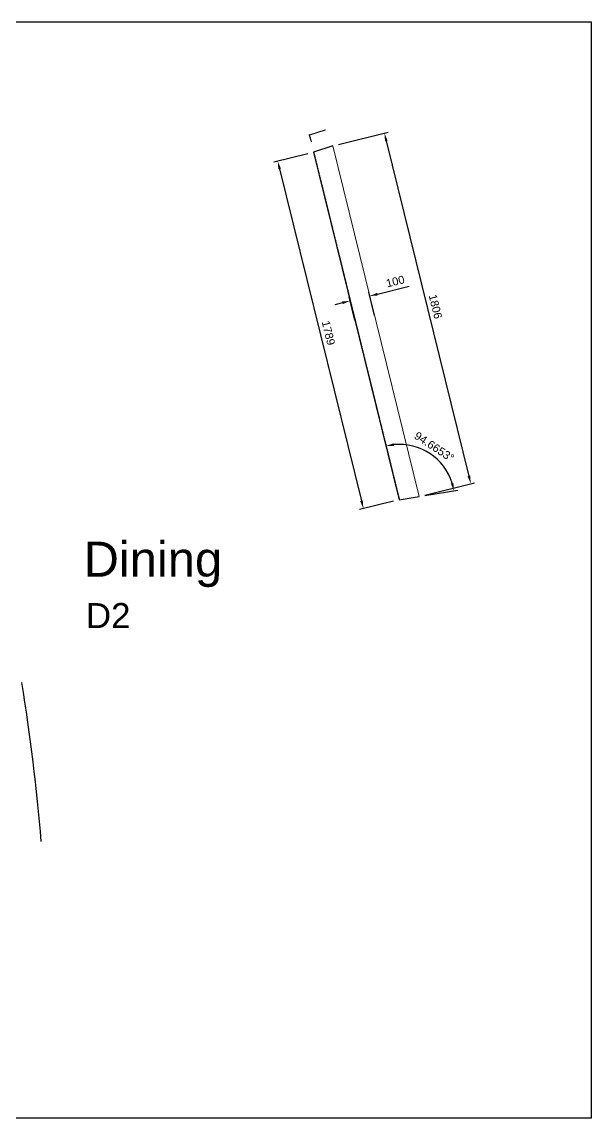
# Model space of a CAD drawing. Header units: inches. Extents: x 19267 to 40087, y 4081 to 15521.
# Drawn here: x 37228 to 40075, y 4081 to 9562 of the extents above; entities that cross this region are included whole.
import ezdxf

# ---------------------------------------------------------------- set-up
doc = ezdxf.new("R2010")
doc.units = ezdxf.units.IN
doc.header["$MEASUREMENT"] = 0
doc.linetypes.add('HIDDENNEW0', pattern=[4.5, 1.5, -1.5, 1.5])
doc.layers.get('DEFPOINTS').update_dxf_attribs({"color": 251})
doc.layers.add('20-TEXT', color=3, linetype='Continuous')
doc.layers.add('NEW_GF', color=7, linetype='Continuous', true_color=0xffffff)
doc.layers.add('NEW_LGF', color=7, linetype='Continuous', true_color=0xffffff)
doc.layers.add('VELFAC_ALU', color=4, linetype='Continuous', lineweight=0)
doc.layers.add('vport', color=6, linetype='Continuous', plot=False)
doc.styles.get("Standard").update_dxf_attribs({"font": 'arial.ttf'})
doc.dimstyles.new('20-TEXT', dxfattribs={"dimscale": 20, "dimtxt": 2, "dimasz": 2, "dimexe": 1, "dimexo": 1.5, "dimgap": 1, "dimtad": 1, "dimdec": 0, "dimzin": 0, "dimdsep": 46, "dimtxsty": 'Standard', "dimcen": 0.09, "dimadec": 4, "dimazin": 0, "dimtfac": 1, "dimtdec": 0, "dimtofl": 0, "dimtmove": 0, "dimatfit": 3, "dimfxl": 1, "dimtolj": 1, "dimtzin": 0, "dimarcsym": 0})

# ---------------------------------------------------------------- blocks, each defined once
blk = doc.blocks.new('*D196')
at = {"layer": '20-TEXT', "color": 0, "lineweight": -2, "transparency": 16777216}
blk.add_line((39244.4, 7193.3), (39409, 7220), dxfattribs=at)
blk.add_arc((39115.7, 7172.5), 277.1, 17.471, 95.5787, dxfattribs=at)
at = {"layer": '20-TEXT', "color": 0, "transparency": 16777216}
for points in [[(39089.9, 7441.7), (39087.6, 7454.8), (39049.3, 7441.5)], [(39386.5, 7257.2), (39373.5, 7254.2), (39389.2, 7216.8)]]:
    blk.add_solid(points, dxfattribs=at)
at = {"layer": 'DEFPOINTS', "color": 0, "transparency": 16777216}
for p in [(38687.2, 8909.7), (39325.6, 7353.4), (39214.7, 7188.5), (39115.7, 7172.5), (39115.7, 7172.5)]:
    blk.add_point(p, dxfattribs=at)
at = {"layer": '20-TEXT', "color": 0, "transparency": 16777216, "insert": (39290.8, 7437.3), "char_height": 40, "attachment_point": 5, "rotation": 326.5248}
blk.add_mtext('\\A1;94.6653°', dxfattribs=at)
blk = doc.blocks.new('*D197')
at = {"layer": '20-TEXT', "color": 0, "lineweight": -2, "transparency": 16777216}
for p, q in [((38811.8, 8948.9), (39060.9, 9010.3)), ((39051, 8966.6), (39463.9, 7291.1)), ((39243.9, 7195.7), (39492.9, 7257.1))]:
    blk.add_line(p, q, dxfattribs=at)
at = {"layer": '20-TEXT', "color": 0, "transparency": 16777216}
for points in [[(39057.5, 8968.2), (39044.5, 8965), (39041.4, 9005.5)], [(39470.4, 7292.7), (39457.5, 7289.5), (39473.5, 7252.3)]]:
    blk.add_solid(points, dxfattribs=at)
at = {"layer": 'DEFPOINTS', "color": 0, "transparency": 16777216}
for p in [(38782.7, 8941.7), (39473.5, 7252.3), (39214.7, 7188.5)]:
    blk.add_point(p, dxfattribs=at)
at = {"layer": '20-TEXT', "color": 0, "transparency": 16777216, "insert": (39296.7, 8138.6), "char_height": 40, "attachment_point": 5, "rotation": 283.8446}
blk.add_mtext('\\A1;1806', dxfattribs=at)
blk = doc.blocks.new('*D198')
at = {"layer": '20-TEXT', "color": 0, "lineweight": -2, "transparency": 16777216}
for p, q in [((38658, 8902.5), (38488.3, 8860.7)), ((38517.3, 8826.6), (38926.7, 7167.1)), ((39086.6, 7165.3), (38916.9, 7123.5))]:
    blk.add_line(p, q, dxfattribs=at)
at = {"layer": '20-TEXT', "color": 0, "transparency": 16777216}
for points in [[(38523.8, 8828.2), (38510.9, 8825), (38507.8, 8865.4)], [(38933.2, 7168.7), (38920.3, 7165.5), (38936.3, 7128.3)]]:
    blk.add_solid(points, dxfattribs=at)
at = {"layer": 'DEFPOINTS', "color": 0, "transparency": 16777216}
for p in [(38687.2, 8909.7), (38936.3, 7128.3), (39115.7, 7172.5)]:
    blk.add_point(p, dxfattribs=at)
at = {"layer": '20-TEXT', "color": 0, "transparency": 16777216, "insert": (38761.3, 8006.5), "char_height": 40, "attachment_point": 5, "rotation": 283.8575}
blk.add_mtext('\\A1;1789', dxfattribs=at)
blk = doc.blocks.new('*D199')
at = {"layer": '20-TEXT', "color": 0, "lineweight": -2, "transparency": 16777216}
for p, q in [((39006.5, 8200.6), (39166.1, 8240)), ((38894.2, 8070.2), (38865.6, 8186.4)), ((38991.5, 8094.2), (38962.8, 8210.4)), ((38831.5, 8157.4), (38792.7, 8147.8))]:
    blk.add_line(p, q, dxfattribs=at)
at = {"layer": '20-TEXT', "color": 0, "transparency": 16777216}
for points in [[(38829.9, 8163.8), (38833.1, 8150.9), (38870.4, 8167)], [(39004.9, 8207), (39008.1, 8194.1), (38967.6, 8191)]]:
    blk.add_solid(points, dxfattribs=at)
at = {"layer": 'DEFPOINTS', "color": 0, "transparency": 16777216}
for p in [(38967.6, 8191), (38998.7, 8065.1), (38901.4, 8041.1)]:
    blk.add_point(p, dxfattribs=at)
at = {"layer": '20-TEXT', "color": 0, "transparency": 16777216, "insert": (39096, 8264.3), "char_height": 40, "attachment_point": 5, "rotation": 13.867}
blk.add_mtext('\\A1;100', dxfattribs=at)

msp = doc.modelspace()

# ---------------------------------------------------------------- linework, layer by layer
at = {"layer": 'NEW_GF', "color": 4, "linetype": 'Continuous', "ltscale": 100}
msp.add_line((38782.7, 8941.7), (38687.2, 8909.7), dxfattribs=at)
at = {"layer": 'NEW_GF', "color": 4}
msp.add_line((39115.7, 7172.5), (39214.7, 7188.5), dxfattribs=at)
at = {"layer": 'NEW_GF', "color": 4, "linetype": 'Continuous', "ltscale": 100}
msp.add_arc((26259.7, 4515.7), 11105.9, 4.89686, 9.03227, dxfattribs=at)
at = {"layer": 'VELFAC_ALU'}
for p, q in [((38664.6, 8995.4), (38674.3, 8963.9)), ((38745.3, 9022.3), (38665.9, 8997.9)), ((38745.8, 9020.4), (38666.5, 8996)), ((38666.5, 8996), (38676.2, 8964.5)), ((38745.3, 9022.3), (38745.8, 9020.4)), ((38674.3, 8963.9), (38676.2, 8964.5)), ((38782.7, 8941.7), (39214.7, 7188.5)), ((38687.2, 8909.7), (39115.7, 7172.5))]:
    msp.add_line(p, q, dxfattribs=at)
at = {"layer": 'VELFAC_ALU', "linetype": 'HIDDENNEW0'}
msp.add_line((38689.1, 8910.2), (39117.6, 7173), dxfattribs=at)
at = {"layer": 'VELFAC_ALU'}
msp.add_arc((38666.5, 8996), 2, 107.0567, 197.0567, dxfattribs=at)
at = {"layer": 'vport', "ltscale": 5}
msp.add_lwpolyline([(33514.5, 9561.6), (40075.4, 9561.6), (40075.4, 4081.2), (33514.5, 4081.2)], close=True, dxfattribs=at)

# ---------------------------------------------------------------- texts
at = {"layer": 'NEW_GF', "color": 15, "linetype": 'Continuous', "ltscale": 100}
msp.add_text('Dining', height=175, dxfattribs=at).set_placement((37536.6, 6787.9))
at = {"layer": 'NEW_LGF', "color": 9, "linetype": 'Continuous', "ltscale": 100}
msp.add_text('D2', height=125, dxfattribs=at).set_placement((37548.1, 6531))

# ---------------------------------------------------------------- dimensions: what is measured, and where the dimension line sits
at = {"layer": '20-TEXT'}
for p1, p2, distance, picture, middle in [((38782.7, 8941.7), (39214.7, 7188.5), 266.5, '*D197', (39296.7, 8138.6)), ((38687.2, 8909.7), (39115.7, 7172.5), -184.8, '*D198', (38761.3, 8006.5)), ((38901.4, 8041.1), (38998.7, 8065.1), 129.6, '*D199', (39096, 8264.3))]:
    dim = msp.add_aligned_dim(p1=p1, p2=p2, distance=distance, dimstyle='20-TEXT', dxfattribs=at)
    dim.commit()
    dim.dimension.update_dxf_attribs({"geometry": picture, "text_midpoint": middle})
dim = msp.add_angular_dim_2l(base=(39325.6065, 7353.3565), line1=((38687.1532, 8909.6995), (39115.6977, 7172.5049)), line2=((39115.6977, 7172.5049), (39214.7356, 7188.5316)), dimstyle='20-TEXT', dxfattribs=at)
dim.commit()
dim.dimension.update_dxf_attribs({"geometry": '*D196', "text_midpoint": (39290.8278, 7437.3468)})

doc.saveas('drawing.dxf')
